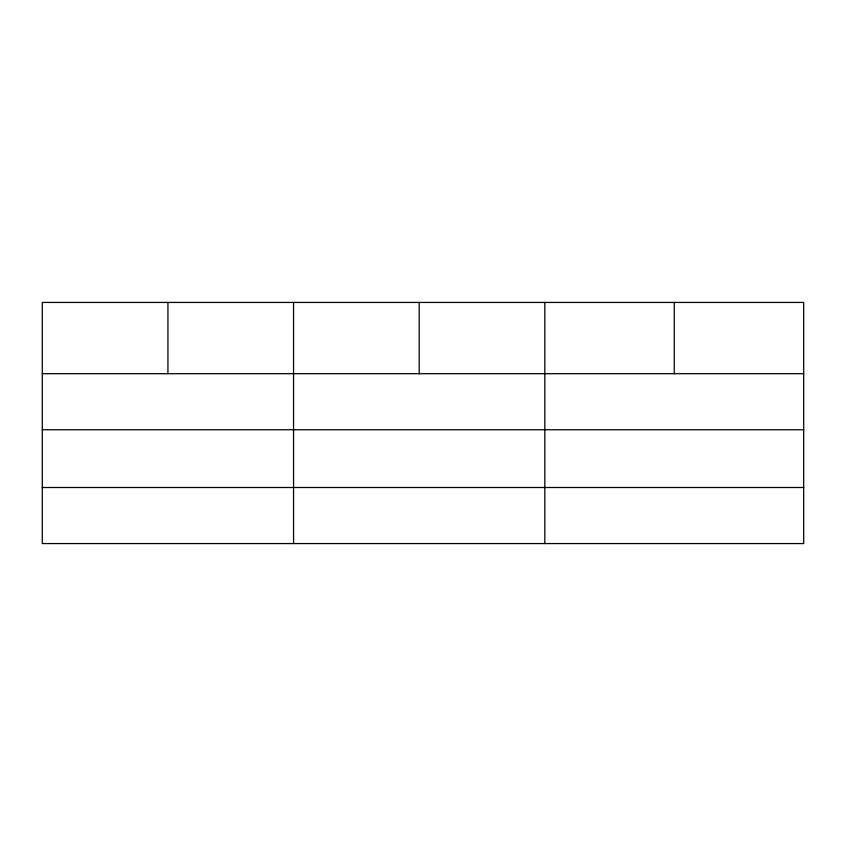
<?xml version="1.0" encoding="UTF-8"?>
<svg xmlns="http://www.w3.org/2000/svg" width="846" height="846" viewBox="0 0 846 846"><rect width="100%" height="100%" fill="white"/><g stroke="black" fill="none" stroke-linecap="round" stroke-linejoin="round"><path stroke-width="1.27" d="M803.7 429.757L803.7 302.434L42.3 302.434L42.3 543.566L803.7 543.566L803.7 429.757L42.3 429.757M42.3 373.699L803.7 373.699M42.3 487.508L803.7 487.508M674.262 302.434L674.262 373.699M544.824 302.434L544.824 543.566M419.193 302.434L419.193 373.699M293.562 302.434L293.562 543.566M167.931 302.434L167.931 373.699"/></g></svg>
